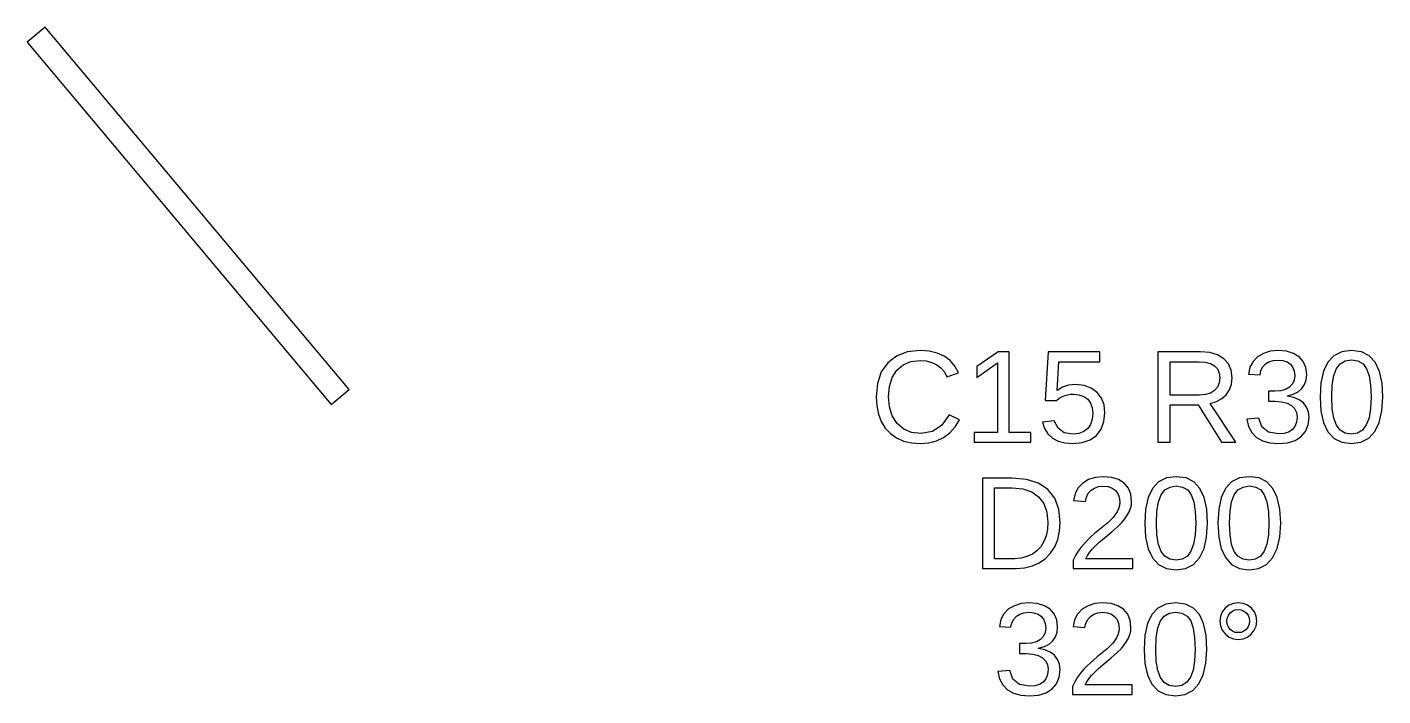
# Model space of a CAD drawing. Extents: x 194 to 2890, y 45 to 1503.
# Drawn here: x 1604.1 to 1690.1, y 1456 to 1498.5 of the extents above; entities that cross this region are included whole.
import ezdxf

# ---------------------------------------------------------------- set-up
doc = ezdxf.new("R2010")
doc.units = 0
doc.layers.get('0').update_dxf_attribs({"linetype": 'CONTINUOUS'})

msp = doc.modelspace()

# ---------------------------------------------------------------- linework, layer by layer
for points in [[(1624.57, 1475.48), (1605.29, 1498.46), (1604.14, 1497.5), (1623.43, 1474.52)], [(1661.31, 1472.09), (1661.81, 1472.22), (1662.26, 1472.44), (1662.66, 1472.73), (1662.99, 1473.11), (1663.26, 1473.56), (1662.62, 1473.88), (1662.15, 1473.22), (1661.55, 1472.82), (1660.81, 1472.69), (1660.23, 1472.76), (1659.73, 1472.97), (1659.32, 1473.33), (1659.01, 1473.8), (1658.83, 1474.37), (1658.77, 1475.02), (1658.83, 1475.68), (1659, 1476.24), (1659.3, 1476.7), (1659.7, 1477.04), (1660.19, 1477.25), (1660.78, 1477.32), (1661.16, 1477.29), (1661.51, 1477.2), (1661.83, 1477.05), (1662.09, 1476.85), (1662.31, 1476.59), (1662.47, 1476.29), (1663.2, 1476.53), (1662.97, 1476.96), (1662.67, 1477.31), (1662.3, 1477.59), (1661.86, 1477.79), (1661.35, 1477.91), (1660.77, 1477.95), (1659.96, 1477.86), (1659.28, 1477.6), (1658.72, 1477.17), (1658.31, 1476.59), (1658.06, 1475.87), (1657.98, 1475.02), (1658.02, 1474.44), (1658.13, 1473.91), (1658.31, 1473.44), (1658.56, 1473.03), (1658.89, 1472.68), (1659.27, 1472.41), (1659.72, 1472.21), (1660.22, 1472.09), (1660.77, 1472.05)], [(1667.8, 1472.75), (1666.41, 1472.75), (1666.41, 1477.86), (1665.73, 1477.86), (1664.37, 1476.93), (1664.37, 1476.24), (1665.67, 1477.16), (1665.67, 1472.75), (1664.21, 1472.75), (1664.21, 1472.13), (1667.8, 1472.13)], [(1671.05, 1472.11), (1671.55, 1472.28), (1671.95, 1472.57), (1672.25, 1472.96), (1672.43, 1473.44), (1672.49, 1474), (1672.44, 1474.5), (1672.27, 1474.93), (1671.99, 1475.29), (1671.62, 1475.57), (1671.17, 1475.73), (1670.64, 1475.79), (1670.19, 1475.75), (1669.8, 1475.63), (1669.46, 1475.42), (1669.57, 1477.24), (1672.16, 1477.24), (1672.16, 1477.86), (1668.9, 1477.86), (1668.71, 1474.78), (1669.42, 1474.78), (1669.6, 1474.92), (1669.77, 1475.02), (1669.94, 1475.1), (1670.11, 1475.15), (1670.3, 1475.18), (1670.49, 1475.19), (1670.84, 1475.15), (1671.15, 1475.04), (1671.4, 1474.86), (1671.58, 1474.61), (1671.69, 1474.32), (1671.73, 1473.98), (1671.69, 1473.6), (1671.58, 1473.27), (1671.4, 1473), (1671.15, 1472.81), (1670.84, 1472.69), (1670.47, 1472.65), (1669.91, 1472.74), (1669.52, 1473.03), (1669.28, 1473.5), (1668.54, 1473.41), (1668.67, 1473.01), (1668.88, 1472.67), (1669.16, 1472.4), (1669.53, 1472.21), (1669.96, 1472.09), (1670.46, 1472.05)], [(1676.62, 1474.51), (1678.4, 1474.51), (1679.89, 1472.13), (1680.79, 1472.13), (1679.16, 1474.6), (1679.57, 1474.71), (1679.91, 1474.9), (1680.19, 1475.15), (1680.4, 1475.46), (1680.52, 1475.82), (1680.56, 1476.22), (1680.5, 1476.7), (1680.33, 1477.1), (1680.03, 1477.43), (1679.63, 1477.67), (1679.14, 1477.82), (1678.54, 1477.86), (1675.84, 1477.86), (1675.84, 1472.13), (1676.62, 1472.13)], [(1676.62, 1475.13), (1676.62, 1477.24), (1678.46, 1477.24), (1678.85, 1477.21), (1679.18, 1477.13), (1679.44, 1476.98), (1679.63, 1476.78), (1679.74, 1476.52), (1679.78, 1476.22), (1679.74, 1475.9), (1679.63, 1475.63), (1679.44, 1475.41), (1679.19, 1475.25), (1678.87, 1475.16), (1678.49, 1475.13)], [(1684.07, 1472.1), (1684.56, 1472.24), (1684.94, 1472.49), (1685.22, 1472.82), (1685.39, 1473.23), (1685.44, 1473.71), (1685.4, 1474.06), (1685.28, 1474.36), (1685.09, 1474.63), (1684.82, 1474.83), (1684.48, 1474.98), (1684.08, 1475.06), (1684.08, 1475.07), (1684.44, 1475.18), (1684.74, 1475.33), (1684.98, 1475.54), (1685.15, 1475.79), (1685.25, 1476.09), (1685.29, 1476.43), (1685.23, 1476.87), (1685.07, 1477.25), (1684.81, 1477.55), (1684.45, 1477.77), (1684, 1477.91), (1683.47, 1477.95), (1682.97, 1477.91), (1682.54, 1477.77), (1682.17, 1477.56), (1681.89, 1477.26), (1681.69, 1476.89), (1681.59, 1476.46), (1682.33, 1476.4), (1682.39, 1476.68), (1682.5, 1476.91), (1682.68, 1477.1), (1682.89, 1477.24), (1683.16, 1477.32), (1683.46, 1477.35), (1683.78, 1477.32), (1684.05, 1477.23), (1684.26, 1477.08), (1684.41, 1476.88), (1684.5, 1476.64), (1684.53, 1476.35), (1684.5, 1476.07), (1684.39, 1475.83), (1684.2, 1475.63), (1683.95, 1475.48), (1683.64, 1475.4), (1683.27, 1475.37), (1682.87, 1475.37), (1682.87, 1474.73), (1683.28, 1474.73), (1683.7, 1474.7), (1684.05, 1474.61), (1684.32, 1474.47), (1684.52, 1474.27), (1684.64, 1474.03), (1684.68, 1473.74), (1684.65, 1473.41), (1684.54, 1473.14), (1684.37, 1472.93), (1684.13, 1472.78), (1683.84, 1472.69), (1683.5, 1472.66), (1682.87, 1472.77), (1682.45, 1473.11), (1682.25, 1473.67), (1681.49, 1473.6), (1681.6, 1473.13), (1681.81, 1472.75), (1682.11, 1472.44), (1682.49, 1472.22), (1682.96, 1472.09), (1683.5, 1472.05)], [(1688.72, 1472.13), (1689.22, 1472.39), (1689.61, 1472.81), (1689.89, 1473.39), (1690.06, 1474.12), (1690.12, 1475), (1690.07, 1475.89), (1689.9, 1476.63), (1689.64, 1477.21), (1689.26, 1477.62), (1688.76, 1477.87), (1688.14, 1477.95), (1687.51, 1477.87), (1687, 1477.62), (1686.62, 1477.21), (1686.35, 1476.64), (1686.19, 1475.9), (1686.14, 1475), (1686.19, 1474.11), (1686.36, 1473.38), (1686.63, 1472.8), (1687.02, 1472.38), (1687.51, 1472.13), (1688.12, 1472.05)], [(1687.73, 1472.71), (1687.41, 1472.9), (1687.18, 1473.21), (1687.01, 1473.66), (1686.91, 1474.26), (1686.88, 1475), (1686.91, 1475.76), (1687.01, 1476.36), (1687.17, 1476.81), (1687.41, 1477.11), (1687.73, 1477.29), (1688.14, 1477.36), (1688.54, 1477.29), (1688.86, 1477.11), (1689.09, 1476.8), (1689.25, 1476.35), (1689.34, 1475.75), (1689.37, 1475), (1689.34, 1474.27), (1689.24, 1473.68), (1689.07, 1473.23), (1688.83, 1472.91), (1688.52, 1472.71), (1688.13, 1472.65)], [(1667.4, 1464.17), (1667.89, 1464.29), (1668.33, 1464.49), (1668.72, 1464.76), (1669.05, 1465.1), (1669.31, 1465.5), (1669.5, 1465.97), (1669.62, 1466.49), (1669.66, 1467.06), (1669.57, 1467.89), (1669.31, 1468.58), (1668.87, 1469.13), (1668.27, 1469.54), (1667.52, 1469.78), (1666.62, 1469.86), (1664.72, 1469.86), (1664.72, 1464.13), (1666.87, 1464.13)], [(1674.27, 1464.75), (1671.28, 1464.75), (1671.38, 1464.95), (1671.51, 1465.14), (1671.68, 1465.35), (1671.89, 1465.56), (1672.13, 1465.79), (1672.43, 1466.04), (1672.93, 1466.46), (1673.31, 1466.8), (1673.58, 1467.06), (1673.76, 1467.28), (1673.91, 1467.5), (1674.03, 1467.72), (1674.12, 1467.94), (1674.17, 1468.16), (1674.18, 1468.38), (1674.13, 1468.84), (1673.98, 1469.23), (1673.72, 1469.54), (1673.36, 1469.77), (1672.92, 1469.9), (1672.38, 1469.95), (1671.89, 1469.9), (1671.46, 1469.77), (1671.09, 1469.54), (1670.8, 1469.24), (1670.61, 1468.88), (1670.51, 1468.45), (1671.26, 1468.38), (1671.32, 1468.66), (1671.44, 1468.9), (1671.61, 1469.09), (1671.83, 1469.23), (1672.09, 1469.32), (1672.38, 1469.35), (1672.69, 1469.32), (1672.95, 1469.23), (1673.15, 1469.09), (1673.31, 1468.89), (1673.4, 1468.65), (1673.43, 1468.35), (1673.41, 1468.13), (1673.36, 1467.92), (1673.27, 1467.73), (1673.15, 1467.55), (1673.01, 1467.37), (1672.85, 1467.2), (1672.67, 1467.03), (1672.47, 1466.86), (1672.26, 1466.69), (1672.05, 1466.52), (1671.83, 1466.34), (1671.61, 1466.15), (1671.4, 1465.94), (1671.19, 1465.72), (1670.98, 1465.49), (1670.79, 1465.23), (1670.62, 1464.95), (1670.48, 1464.65), (1670.48, 1464.13), (1674.27, 1464.13)], [(1677.6, 1464.13), (1678.1, 1464.39), (1678.49, 1464.81), (1678.78, 1465.39), (1678.94, 1466.12), (1679, 1467), (1678.95, 1467.89), (1678.79, 1468.63), (1678.52, 1469.21), (1678.14, 1469.62), (1677.64, 1469.87), (1677.02, 1469.95), (1676.39, 1469.87), (1675.88, 1469.62), (1675.5, 1469.21), (1675.23, 1468.64), (1675.07, 1467.9), (1675.02, 1467), (1675.07, 1466.11), (1675.24, 1465.38), (1675.51, 1464.8), (1675.9, 1464.38), (1676.39, 1464.13), (1677, 1464.05)], [(1682.24, 1464.13), (1682.74, 1464.39), (1683.13, 1464.81), (1683.41, 1465.39), (1683.58, 1466.12), (1683.64, 1467), (1683.58, 1467.89), (1683.42, 1468.63), (1683.15, 1469.21), (1682.77, 1469.62), (1682.27, 1469.87), (1681.66, 1469.95), (1681.03, 1469.87), (1680.52, 1469.62), (1680.13, 1469.21), (1679.87, 1468.64), (1679.71, 1467.9), (1679.65, 1467), (1679.71, 1466.11), (1679.87, 1465.38), (1680.15, 1464.8), (1680.53, 1464.38), (1681.03, 1464.13), (1681.63, 1464.05)], [(1665.5, 1464.75), (1665.5, 1469.24), (1666.6, 1469.24), (1667.28, 1469.18), (1667.85, 1468.99), (1668.29, 1468.68), (1668.62, 1468.25), (1668.81, 1467.71), (1668.88, 1467.06), (1668.85, 1466.61), (1668.76, 1466.2), (1668.62, 1465.83), (1668.42, 1465.51), (1668.18, 1465.24), (1667.89, 1465.03), (1667.55, 1464.88), (1667.18, 1464.78), (1666.78, 1464.75)], [(1676.61, 1464.71), (1676.3, 1464.9), (1676.06, 1465.21), (1675.89, 1465.66), (1675.79, 1466.26), (1675.76, 1467), (1675.79, 1467.76), (1675.89, 1468.36), (1676.05, 1468.81), (1676.29, 1469.11), (1676.62, 1469.29), (1677.02, 1469.36), (1677.42, 1469.29), (1677.74, 1469.11), (1677.97, 1468.8), (1678.13, 1468.35), (1678.22, 1467.75), (1678.26, 1467), (1678.22, 1466.27), (1678.12, 1465.68), (1677.95, 1465.23), (1677.72, 1464.91), (1677.4, 1464.71), (1677.01, 1464.65)], [(1681.25, 1464.71), (1680.93, 1464.9), (1680.69, 1465.21), (1680.53, 1465.66), (1680.43, 1466.26), (1680.39, 1467), (1680.43, 1467.76), (1680.52, 1468.36), (1680.69, 1468.81), (1680.93, 1469.11), (1681.25, 1469.29), (1681.66, 1469.36), (1682.06, 1469.29), (1682.37, 1469.11), (1682.6, 1468.8), (1682.76, 1468.35), (1682.86, 1467.75), (1682.89, 1467), (1682.86, 1466.27), (1682.76, 1465.68), (1682.59, 1465.23), (1682.35, 1464.91), (1682.03, 1464.71), (1681.64, 1464.65)], [(1668.28, 1456.1), (1668.76, 1456.24), (1669.15, 1456.49), (1669.43, 1456.82), (1669.59, 1457.23), (1669.65, 1457.71), (1669.61, 1458.06), (1669.49, 1458.36), (1669.29, 1458.63), (1669.02, 1458.83), (1668.69, 1458.98), (1668.29, 1459.06), (1668.29, 1459.07), (1668.65, 1459.18), (1668.95, 1459.33), (1669.18, 1459.54), (1669.35, 1459.79), (1669.46, 1460.09), (1669.49, 1460.43), (1669.44, 1460.87), (1669.28, 1461.25), (1669.01, 1461.55), (1668.65, 1461.77), (1668.2, 1461.91), (1667.67, 1461.95), (1667.18, 1461.91), (1666.75, 1461.77), (1666.38, 1461.56), (1666.09, 1461.26), (1665.9, 1460.89), (1665.8, 1460.46), (1666.53, 1460.4), (1666.59, 1460.68), (1666.71, 1460.91), (1666.88, 1461.1), (1667.1, 1461.24), (1667.36, 1461.32), (1667.66, 1461.35), (1667.99, 1461.32), (1668.26, 1461.23), (1668.47, 1461.08), (1668.62, 1460.88), (1668.71, 1460.64), (1668.74, 1460.35), (1668.7, 1460.07), (1668.59, 1459.83), (1668.41, 1459.63), (1668.16, 1459.48), (1667.84, 1459.4), (1667.47, 1459.37), (1667.07, 1459.37), (1667.07, 1458.73), (1667.49, 1458.73), (1667.91, 1458.7), (1668.25, 1458.61), (1668.53, 1458.47), (1668.73, 1458.27), (1668.85, 1458.03), (1668.89, 1457.74), (1668.85, 1457.41), (1668.75, 1457.14), (1668.57, 1456.93), (1668.34, 1456.78), (1668.05, 1456.69), (1667.71, 1456.66), (1667.08, 1456.77), (1666.66, 1457.11), (1666.46, 1457.67), (1665.7, 1457.6), (1665.81, 1457.13), (1666.02, 1456.75), (1666.32, 1456.44), (1666.7, 1456.22), (1667.16, 1456.09), (1667.71, 1456.05)], [(1674.23, 1456.75), (1671.24, 1456.75), (1671.34, 1456.95), (1671.47, 1457.14), (1671.64, 1457.35), (1671.85, 1457.56), (1672.09, 1457.79), (1672.38, 1458.04), (1672.89, 1458.46), (1673.27, 1458.8), (1673.54, 1459.06), (1673.72, 1459.28), (1673.87, 1459.5), (1673.99, 1459.72), (1674.07, 1459.94), (1674.13, 1460.16), (1674.14, 1460.38), (1674.09, 1460.84), (1673.94, 1461.23), (1673.68, 1461.54), (1673.32, 1461.77), (1672.88, 1461.9), (1672.34, 1461.95), (1671.85, 1461.9), (1671.42, 1461.77), (1671.05, 1461.54), (1670.76, 1461.24), (1670.57, 1460.88), (1670.47, 1460.45), (1671.22, 1460.38), (1671.28, 1460.66), (1671.4, 1460.9), (1671.57, 1461.09), (1671.79, 1461.23), (1672.05, 1461.32), (1672.34, 1461.35), (1672.65, 1461.32), (1672.9, 1461.23), (1673.11, 1461.09), (1673.27, 1460.89), (1673.36, 1460.65), (1673.39, 1460.35), (1673.37, 1460.13), (1673.32, 1459.92), (1673.23, 1459.73), (1673.11, 1459.55), (1672.97, 1459.37), (1672.81, 1459.2), (1672.63, 1459.03), (1672.43, 1458.86), (1672.22, 1458.69), (1672.01, 1458.52), (1671.79, 1458.34), (1671.57, 1458.15), (1671.35, 1457.94), (1671.14, 1457.72), (1670.94, 1457.49), (1670.75, 1457.23), (1670.58, 1456.95), (1670.44, 1456.65), (1670.44, 1456.13), (1674.23, 1456.13)], [(1677.56, 1456.13), (1678.06, 1456.39), (1678.45, 1456.81), (1678.73, 1457.39), (1678.9, 1458.12), (1678.96, 1459), (1678.91, 1459.89), (1678.75, 1460.63), (1678.48, 1461.21), (1678.1, 1461.62), (1677.6, 1461.87), (1676.98, 1461.95), (1676.35, 1461.87), (1675.84, 1461.62), (1675.46, 1461.21), (1675.19, 1460.64), (1675.03, 1459.9), (1674.98, 1459), (1675.03, 1458.11), (1675.2, 1457.38), (1675.47, 1456.8), (1675.86, 1456.38), (1676.35, 1456.13), (1676.96, 1456.05)], [(1681.25, 1459.67), (1681.53, 1459.78), (1681.77, 1459.97), (1681.96, 1460.21), (1682.08, 1460.48), (1682.12, 1460.79), (1682.08, 1461.1), (1681.97, 1461.37), (1681.78, 1461.61), (1681.53, 1461.8), (1681.26, 1461.91), (1680.95, 1461.95), (1680.64, 1461.91), (1680.36, 1461.8), (1680.12, 1461.61), (1679.93, 1461.37), (1679.82, 1461.09), (1679.78, 1460.79), (1679.82, 1460.49), (1679.93, 1460.22), (1680.13, 1459.97), (1680.37, 1459.78), (1680.64, 1459.67), (1680.95, 1459.63)], [(1676.57, 1456.71), (1676.25, 1456.9), (1676.02, 1457.21), (1675.85, 1457.66), (1675.75, 1458.26), (1675.72, 1459), (1675.75, 1459.76), (1675.85, 1460.36), (1676.01, 1460.81), (1676.25, 1461.11), (1676.57, 1461.29), (1676.98, 1461.36), (1677.38, 1461.29), (1677.7, 1461.11), (1677.93, 1460.8), (1678.09, 1460.35), (1678.18, 1459.75), (1678.22, 1459), (1678.18, 1458.27), (1678.08, 1457.68), (1677.91, 1457.23), (1677.68, 1456.91), (1677.36, 1456.71), (1676.97, 1456.65)], [(1680.76, 1460.08), (1680.59, 1460.15), (1680.44, 1460.27), (1680.32, 1460.43), (1680.25, 1460.6), (1680.23, 1460.79), (1680.25, 1460.98), (1680.32, 1461.15), (1680.44, 1461.31), (1680.59, 1461.43), (1680.76, 1461.5), (1680.95, 1461.52), (1681.14, 1461.5), (1681.31, 1461.43), (1681.46, 1461.31), (1681.58, 1461.16), (1681.65, 1460.99), (1681.67, 1460.79), (1681.65, 1460.6), (1681.58, 1460.42), (1681.46, 1460.27), (1681.31, 1460.15), (1681.14, 1460.08), (1680.95, 1460.06)]]:
    msp.add_lwpolyline(points, close=True)

doc.saveas('drawing.dxf')
